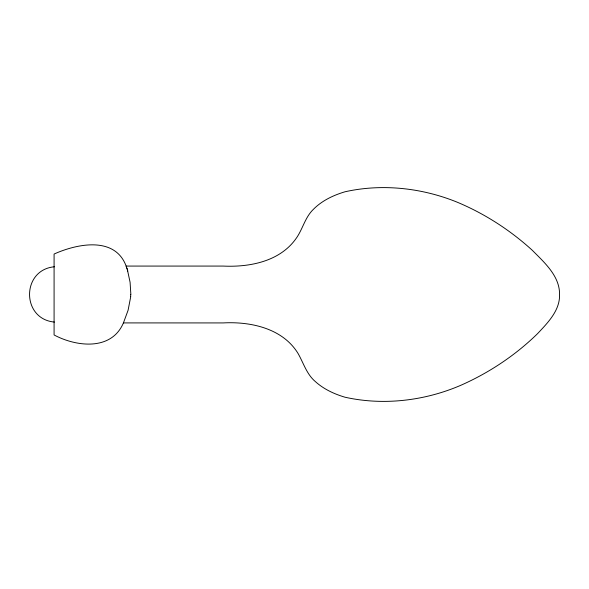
<?xml version="1.0" encoding="UTF-8"?>
<svg xmlns="http://www.w3.org/2000/svg" width="589" height="589" viewBox="0 0 589 589"><rect width="100%" height="100%" fill="white"/><g stroke="black" fill="none" stroke-linecap="round" stroke-linejoin="round"><path stroke-width="0.88" d="M130.861 294.5L130.088 282.293L127.423 269.865M130.736 296.62L128.078 310.293L123.425 322.912L223.202 322.927C250.634 321.417 282.624 328.316 297.997 353.371C303.519 362.957 306.641 374.302 315.446 381.657C323.817 389.219 334.294 394.041 345.029 397.222C383.63 405.821 425.251 400.8 461.452 385.015C489.54 372.513 515.566 355.16 537.566 333.646C547.682 322.846 560.08 310.462 559.55 294.5C559.83 275.969 544.229 262.392 532.279 250.273C510.207 230.166 484.74 213.697 457.182 202.182C422.048 187.876 382.106 183.473 345.029 191.778C333.433 195.224 322.05 200.577 313.458 209.272C304.83 217.488 302.636 229.769 295.656 239.105C279.348 261.604 249.368 267.325 223.202 266.073L126.127 266.073L127.187 269.129M123.44 322.89C111.417 351.132 76.217 346.788 54.085 334.957L54.085 254.043C76.857 243.794 115.547 235.6 126.444 266.905M54.431 266.773C21.27 269.784 21.27 319.061 54.431 322.073M126.444 266.935L126.657 267.524M126.944 268.348L127.504 270.137M127.599 270.454L127.776 271.08M130.729 294.493A23.832 12.722 -88 0 1 130.603 296.598"/></g></svg>
